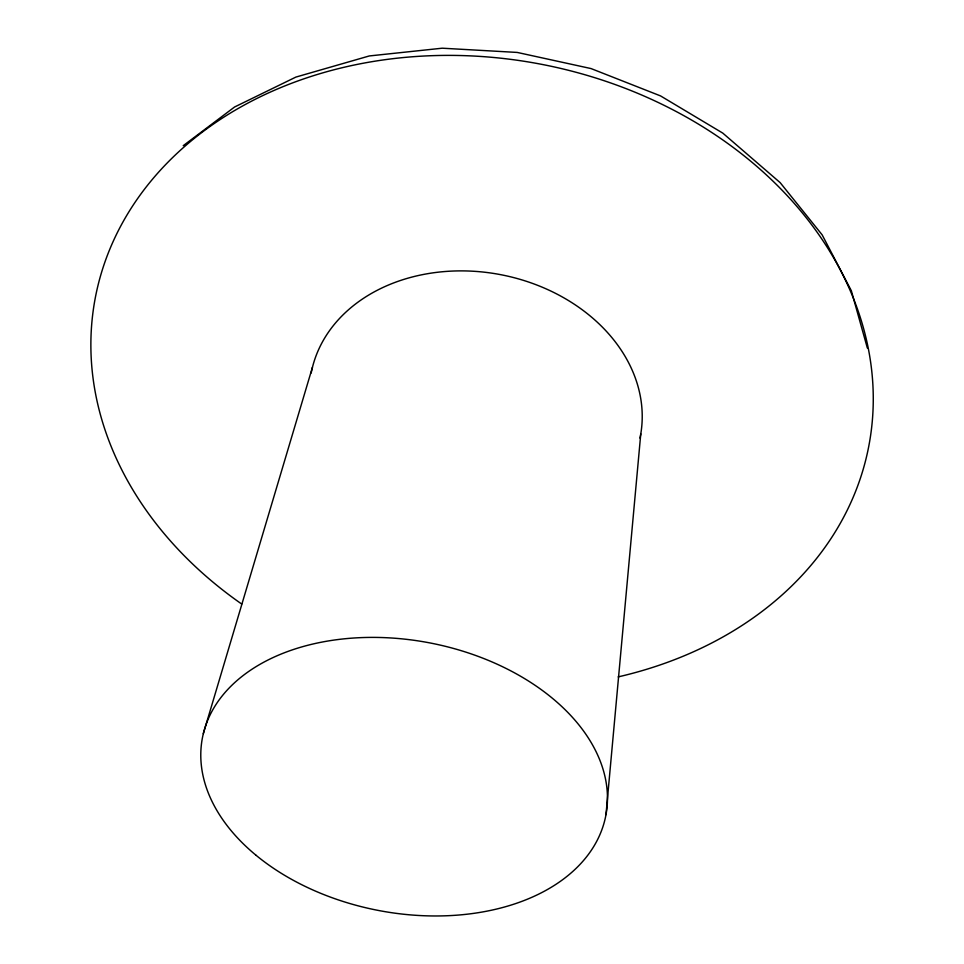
<?xml version="1.0" encoding="UTF-8"?>
<svg xmlns="http://www.w3.org/2000/svg" width="964" height="964" viewBox="0 0 964 964"><rect width="100%" height="100%" fill="white"/><g stroke="black" fill="none" stroke-linecap="round" stroke-linejoin="round"><path stroke-width="1.45" d="M605.995 814.64L640.771 433.872M203.308 733.688L312.432 367.344M183.232 145.685L234.565 107.004L295.888 77.084L369.308 55.948L442.223 48.2L517.222 52.43L591.065 68.577L660.557 95.918L722.807 133.128L780.165 182.642L822.147 234.855L851.333 290.73L867.347 348.016M241.699 604.03A393.806 313.252 10.9 0 1 222.805 117.813A393.806 313.252 10.9 0 1 817.641 232.975A393.806 313.252 10.9 0 1 618.141 676.897M311.191 372.984A167.591 132.381 10.9 0 1 501.907 274.909A167.591 132.381 10.9 0 1 639.976 438.126M255.725 855.008A205.416 136.225 10.9 0 0 598.716 837.27A205.416 136.225 10.9 0 0 357.921 637.77A205.416 136.225 10.9 0 0 255.725 855.008"/></g></svg>
